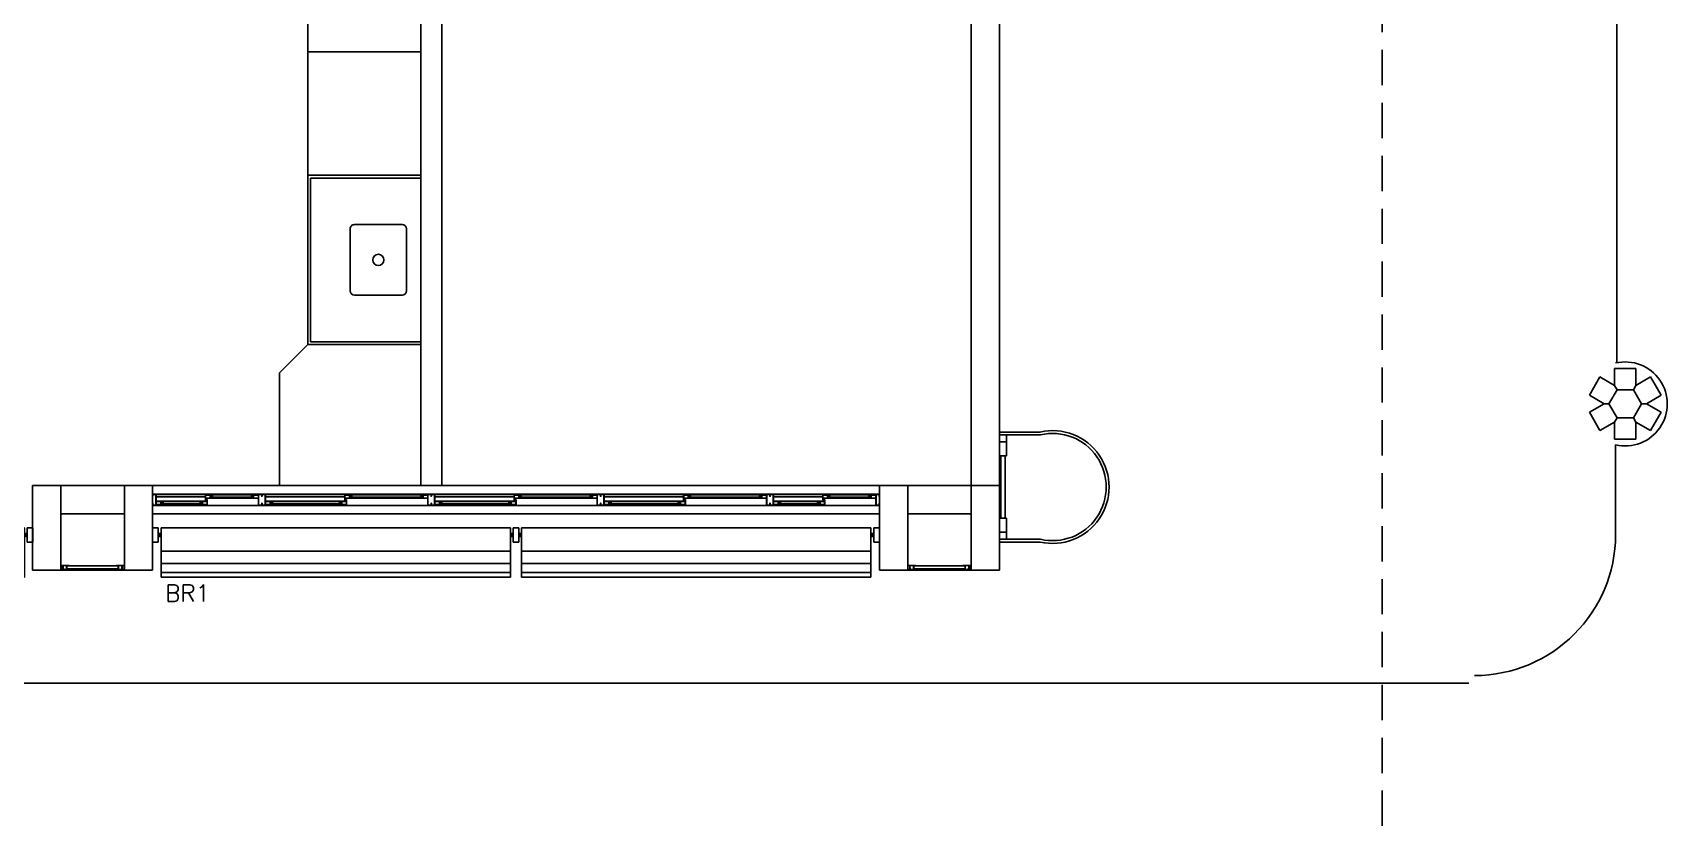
# Model space of a CAD drawing. Header units: millimetres. Extents: x 2128 to 2646, y 1972 to 2207.
# Drawn here: x 2352.61 to 2364.19, y 2097.51 to 2103.13 of the extents above; entities that cross this region are included whole.
import ezdxf

# ---------------------------------------------------------------- set-up
doc = ezdxf.new("R2010")
doc.units = ezdxf.units.MM
doc.linetypes.add('HIDDEN', pattern=[0.375, 0.25, -0.125])
for name, color, linetype in [('AR-ALV', 2, 'Continuous'), ('AR-BANCADAS', 1, 'Continuous'), ('AR-BRISES', 1, 'Continuous'), ('AR-CALÇADA', 1, 'Continuous'), ('AR-ESQ', 1, 'Continuous'), ('AR-ESTC', 3, 'Continuous'), ('AR-ESTMA-C', 1, 'Continuous'), ('AR-PEITORIL', 1, 'Continuous'), ('AR-PISO-V', 1, 'Continuous'), ('AR-PISO-V1', 1, 'Continuous'), ('AR-PROJ', 1, 'HIDDEN'), ('BC- VISTA', 1, 'Continuous'), ('BC-CUBA', 1, 'Continuous'), ('BR-LINHAS', 1, 'Continuous'), ('BR-MONTANTE', 242, 'Continuous'), ('BR-PAINEL', 1, 'Continuous'), ('BR-SUPORTE', 1, 'Continuous'), ('BR-TEXTO', 2, 'Continuous'), ('COZ1', 1, 'Continuous'), ('DT-ESQ-BAGUETE-C', 1, 'Continuous'), ('DT-ESQ-BAGUETE-V', 1, 'Continuous'), ('DT-ESQ-CHAPA DOBRADA-V', 1, 'Continuous'), ('DT-ESQ-PERFIL CADEIRA-C', 2, 'Continuous'), ('DT-ESQ-PERFIL CADEIRA-V', 2, 'Continuous'), ('DT-ESQ-PERFIL U SIMPLES-C', 2, 'Continuous'), ('DT-ESQ-PERFIL U-C', 2, 'Continuous'), ('DT-ESQ-PERFIL U-V', 1, 'Continuous'), ('DT-ESQ-VENEZIANA-C', 1, 'Continuous'), ('DT-ESQ-VENEZIANA-V', 1, 'Continuous'), ('DT-ESQ-VIDRO-C', 2, 'Continuous'), ('DT-TXTMOD', 1, 'Continuous'), ('EQUIPAMENTO', 2, 'Continuous'), ('PLAT-CONG', 7, 'Continuous')]:
    doc.layers.add(name, color=color, linetype=linetype)
doc.styles.add('S10', font='simplex.shx', dxfattribs={"height": 0.1})
doc.styles.add('S12', font='simplex.shx', dxfattribs={"width": 1.1, "height": 0.12})

# ---------------------------------------------------------------- blocks, each defined once
blk = doc.blocks.new('BCP26')
at = {"layer": 'BC- VISTA'}
blk.add_lwpolyline([(0, -0.8), (0, 0), (1, 0), (1, -1), (0.2, -1)], close=True, dxfattribs=at)
blk = doc.blocks.new('CUBAbnc-01P')
at = {"layer": 'COZ1'}
for p, q in [((-0.22, -0.1005), (0.22, -0.1005)), ((-0.25, -0.4705), (-0.25, -0.1305)), ((0.25, -0.4705), (0.25, -0.1305)), ((-0.22, -0.5005), (0.22, -0.5005))]:
    blk.add_line(p, q, dxfattribs=at)
blk.add_circle((0, -0.3005), 0.04, dxfattribs=at)
for centre, start, end in [((-0.22, -0.1305), 90, 180), ((0.22, -0.1305), 0, 90), ((-0.22, -0.4705), 180, 270), ((0.22, -0.4705), 270, 0)]:
    blk.add_arc(centre, 0.03, start, end, dxfattribs=at)
blk = doc.blocks.new('BCP01')
at = {"layer": 'BC- VISTA'}
for p, q in [((0, -0.02), (0.78, -0.02)), ((0.78, -0.02), (0.78, -1.18)), ((0.78, -1.18), (0, -1.18))]:
    blk.add_line(p, q, dxfattribs=at)
blk.add_lwpolyline([(0.8, 0), (0.8, -1.2), (0, -1.2), (0, 0)], close=True, dxfattribs=at)
at = {"layer": 'BC-CUBA', "rotation": 90}
blk.add_blockref('CUBAbnc-01P', (0, -0.6), dxfattribs=at)
blk = doc.blocks.new('BCP06')
at = {"layer": 'BC- VISTA'}
blk.add_lwpolyline([(0.8, 0), (0.8, -0.875), (0, -0.875), (0, 0)], close=True, dxfattribs=at)
blk = doc.blocks.new('BCP08')
at = {"layer": 'BC- VISTA'}
blk.add_lwpolyline([(0.8, 0), (0.8, -1.1), (0, -1.1), (0, 0)], close=True, dxfattribs=at)
blk = doc.blocks.new('EF40-P')
at = {"layer": 'DT-ESQ-BAGUETE-C', "ltscale": 0.1}
for points in [[(0.073, -0.125), (0.06, -0.125), (0.06, -0.124), (0.073, -0.124, 0.414214), (0.073, -0.123), (0.073, -0.112, 0.414214), (0.073, -0.112), (0.06, -0.112), (0.06, -0.11), (0.073, -0.11, -0.414214), (0.075, -0.112), (0.075, -0.124, -0.414214)], [(0.339, -0.125), (0.352, -0.125), (0.352, -0.124), (0.34, -0.124, -0.414214), (0.339, -0.123), (0.339, -0.112, -0.414214), (0.34, -0.112), (0.352, -0.112), (0.352, -0.11), (0.339, -0.11, 0.414214), (0.337, -0.112), (0.337, -0.124, 0.414214)], [(0.422, -0.08), (0.409, -0.08), (0.409, -0.079), (0.422, -0.079, 0.414214), (0.422, -0.078), (0.422, -0.067, 0.414214), (0.422, -0.067), (0.409, -0.067), (0.409, -0.065), (0.422, -0.065, -0.414214), (0.424, -0.067), (0.424, -0.079, -0.414214)], [(0.702, -0.08), (0.715, -0.08), (0.715, -0.079), (0.702, -0.079, -0.414214), (0.702, -0.078), (0.702, -0.067, -0.414214), (0.702, -0.067), (0.715, -0.067), (0.715, -0.065), (0.702, -0.065, 0.414214), (0.7, -0.067), (0.7, -0.079, 0.414214)], [(0.848, -0.125), (0.835, -0.125), (0.835, -0.124), (0.848, -0.124, 0.414214), (0.848, -0.123), (0.848, -0.112, 0.414214), (0.848, -0.112), (0.835, -0.112), (0.835, -0.11), (0.848, -0.11, -0.414214), (0.85, -0.112), (0.85, -0.124, -0.414214)], [(1.326, -0.125), (1.34, -0.125), (1.34, -0.124), (1.327, -0.124, -0.414214), (1.326, -0.123), (1.326, -0.112, -0.414214), (1.327, -0.112), (1.34, -0.112), (1.34, -0.11), (1.326, -0.11, 0.414214), (1.325, -0.112), (1.325, -0.124, 0.414214)], [(1.41, -0.08), (1.396, -0.08), (1.396, -0.079), (1.409, -0.079, 0.414214), (1.41, -0.078), (1.41, -0.067, 0.414214), (1.409, -0.067), (1.396, -0.067), (1.396, -0.065), (1.41, -0.065, -0.414214), (1.411, -0.067), (1.411, -0.079, -0.414214)], [(1.901, -0.08), (1.915, -0.08), (1.915, -0.079), (1.902, -0.079, -0.414214), (1.901, -0.078), (1.901, -0.067, -0.414214), (1.902, -0.067), (1.915, -0.067), (1.915, -0.065), (1.901, -0.065, 0.414214), (1.9, -0.067), (1.9, -0.079, 0.414214)], [(2.048, -0.125), (2.035, -0.125), (2.035, -0.124), (2.048, -0.124, 0.414214), (2.048, -0.123), (2.048, -0.112, 0.414214), (2.048, -0.112), (2.035, -0.112), (2.035, -0.11), (2.048, -0.11, -0.414214), (2.05, -0.112), (2.05, -0.124, -0.414214)], [(2.526, -0.125), (2.54, -0.125), (2.54, -0.124), (2.527, -0.124, -0.414214), (2.526, -0.123), (2.526, -0.112, -0.414214), (2.527, -0.112), (2.54, -0.112), (2.54, -0.11), (2.526, -0.11, 0.414214), (2.525, -0.112), (2.525, -0.124, 0.414214)], [(2.61, -0.08), (2.596, -0.08), (2.596, -0.079), (2.609, -0.079, 0.414214), (2.61, -0.078), (2.61, -0.067, 0.414214), (2.609, -0.067), (2.596, -0.067), (2.596, -0.065), (2.61, -0.065, -0.414214), (2.611, -0.067), (2.611, -0.079, -0.414214)], [(3.101, -0.08), (3.115, -0.08), (3.115, -0.079), (3.102, -0.079, -0.414214), (3.101, -0.078), (3.101, -0.067, -0.414214), (3.102, -0.067), (3.115, -0.067), (3.115, -0.065), (3.101, -0.065, 0.414214), (3.1, -0.067), (3.1, -0.079, 0.414214)], [(3.248, -0.125), (3.235, -0.125), (3.235, -0.124), (3.248, -0.124, 0.414214), (3.248, -0.123), (3.248, -0.112, 0.414214), (3.248, -0.112), (3.235, -0.112), (3.235, -0.11), (3.248, -0.11, -0.414214), (3.25, -0.112), (3.25, -0.124, -0.414214)], [(3.726, -0.125), (3.74, -0.125), (3.74, -0.124), (3.727, -0.124, -0.414214), (3.726, -0.123), (3.726, -0.112, -0.414214), (3.727, -0.112), (3.74, -0.112), (3.74, -0.11), (3.726, -0.11, 0.414214), (3.725, -0.112), (3.725, -0.124, 0.414214)], [(3.81, -0.08), (3.796, -0.08), (3.796, -0.079), (3.809, -0.079, 0.414214), (3.81, -0.078), (3.81, -0.067, 0.414214), (3.809, -0.067), (3.796, -0.067), (3.796, -0.065), (3.81, -0.065, -0.414214), (3.811, -0.067), (3.811, -0.079, -0.414214)], [(4.301, -0.08), (4.315, -0.08), (4.315, -0.079), (4.302, -0.079, -0.414214), (4.301, -0.078), (4.301, -0.067, -0.414214), (4.302, -0.067), (4.315, -0.067), (4.315, -0.065), (4.301, -0.065, 0.414214), (4.3, -0.067), (4.3, -0.079, 0.414214)], [(4.448, -0.125), (4.435, -0.125), (4.435, -0.124), (4.448, -0.124, 0.414214), (4.448, -0.123), (4.448, -0.112, 0.414214), (4.448, -0.112), (4.435, -0.112), (4.435, -0.11), (4.448, -0.11, -0.414214), (4.45, -0.112), (4.45, -0.124, -0.414214)], [(4.714, -0.125), (4.727, -0.125), (4.727, -0.124), (4.714, -0.124, -0.414214), (4.714, -0.123), (4.714, -0.112, -0.414214), (4.714, -0.112), (4.727, -0.112), (4.727, -0.11), (4.714, -0.11, 0.414214), (4.712, -0.112), (4.712, -0.124, 0.414214)], [(4.797, -0.08), (4.784, -0.08), (4.784, -0.079), (4.797, -0.079, 0.414214), (4.797, -0.078), (4.797, -0.067, 0.414214), (4.797, -0.067), (4.784, -0.067), (4.784, -0.065), (4.797, -0.065, -0.414214), (4.799, -0.067), (4.799, -0.079, -0.414214)], [(5.076, -0.08), (5.09, -0.08), (5.09, -0.079), (5.077, -0.079, -0.414214), (5.076, -0.078), (5.076, -0.067, -0.414214), (5.077, -0.067), (5.09, -0.067), (5.09, -0.065), (5.076, -0.065, 0.414214), (5.075, -0.067), (5.075, -0.079, 0.414214)]]:
    blk.add_lwpolyline(points, format="xyb", close=True, dxfattribs=at)
at = {"layer": 'DT-ESQ-BAGUETE-V', "ltscale": 0.1}
for p, q in [((0.073, -0.11), (0.339, -0.11)), ((0.422, -0.065), (0.702, -0.065)), ((0.848, -0.11), (1.326, -0.11)), ((1.41, -0.065), (1.901, -0.065)), ((2.048, -0.11), (2.526, -0.11)), ((2.61, -0.065), (3.101, -0.065)), ((3.248, -0.11), (3.726, -0.11)), ((3.81, -0.065), (4.301, -0.065)), ((4.448, -0.11), (4.714, -0.11)), ((4.797, -0.065), (5.076, -0.065))]:
    blk.add_line(p, q, dxfattribs=at)
at = {"layer": 'DT-ESQ-CHAPA DOBRADA-V', "ltscale": 0.1}
for p, q in [((0.025, -0.077), (0.374, -0.077)), ((0.025, -0.08), (0.374, -0.08)), ((0.8, -0.077), (1.361, -0.077)), ((0.8, -0.08), (1.361, -0.08)), ((2, -0.077), (2.561, -0.077)), ((2, -0.08), (2.561, -0.08)), ((3.2, -0.077), (3.761, -0.077)), ((3.2, -0.08), (3.761, -0.08)), ((4.4, -0.077), (4.749, -0.077)), ((4.4, -0.08), (4.749, -0.08))]:
    blk.add_line(p, q, dxfattribs=at)
at = {"layer": 'DT-ESQ-PERFIL CADEIRA-C', "ltscale": 0.1}
for p, q in [((0.376, -0.088), (0.422, -0.088)), ((0.75, -0.088), (0.702, -0.088)), ((1.363, -0.088), (1.41, -0.088)), ((1.95, -0.088), (1.901, -0.088)), ((2.563, -0.088), (2.61, -0.088)), ((3.15, -0.088), (3.101, -0.088)), ((3.763, -0.088), (3.81, -0.088)), ((4.35, -0.088), (4.301, -0.088)), ((4.751, -0.088), (4.797, -0.088)), ((5.125, -0.088), (5.076, -0.088)), ((0.025, -0.134), (0.073, -0.134)), ((0.385, -0.134), (0.339, -0.134)), ((0.8, -0.134), (0.848, -0.134)), ((1.373, -0.134), (1.326, -0.134)), ((2, -0.134), (2.048, -0.134)), ((2.573, -0.134), (2.526, -0.134)), ((3.2, -0.134), (3.248, -0.134)), ((3.773, -0.134), (3.726, -0.134)), ((4.4, -0.134), (4.448, -0.134)), ((4.76, -0.134), (4.714, -0.134))]:
    blk.add_line(p, q, dxfattribs=at)
for points in [[(0.073, -0.135), (0.025, -0.135), (0.025, -0.134), (0.06, -0.134, -0.198912), (0.059, -0.133, -0.198913), (0.059, -0.132), (0.059, -0.112, 0.414214), (0.058, -0.112), (0.025, -0.112), (0.025, -0.11), (0.059, -0.11, -0.414214), (0.06, -0.112), (0.06, -0.124), (0.06, -0.125), (0.06, -0.132), (0.073, -0.132, -1)], [(0.339, -0.132, 1), (0.339, -0.135), (0.385, -0.135, 0.414214), (0.387, -0.133), (0.387, -0.112, 0.414214), (0.385, -0.11), (0.354, -0.11, 0.414214), (0.352, -0.112), (0.352, -0.132)], [(0.352, -0.134, 0.198913), (0.354, -0.133, 0.198913), (0.354, -0.132), (0.354, -0.112, -0.414214), (0.354, -0.112), (0.385, -0.112, -0.414214), (0.386, -0.112), (0.386, -0.133, -0.414214), (0.385, -0.134)], [(0.422, -0.087, -1), (0.422, -0.09), (0.376, -0.09, -0.414214), (0.374, -0.088), (0.374, -0.067, -0.414214), (0.376, -0.065), (0.407, -0.065, -0.414214), (0.409, -0.067), (0.409, -0.087)], [(0.409, -0.088, -0.198913), (0.408, -0.088, -0.198913), (0.407, -0.087), (0.407, -0.067, 0.414214), (0.407, -0.067), (0.376, -0.067, 0.414214), (0.375, -0.067), (0.375, -0.088, 0.414214), (0.376, -0.088)], [(0.702, -0.09), (0.75, -0.09), (0.75, -0.088), (0.715, -0.088, 0.198912), (0.716, -0.088, 0.198913), (0.716, -0.087), (0.716, -0.067, -0.414214), (0.717, -0.067), (0.75, -0.067), (0.75, -0.065), (0.716, -0.065, 0.414214), (0.715, -0.067), (0.715, -0.079), (0.715, -0.08), (0.715, -0.087), (0.702, -0.087, 1)], [(0.848, -0.135), (0.8, -0.135), (0.8, -0.134), (0.835, -0.134, -0.198912), (0.834, -0.133, -0.198913), (0.833, -0.132), (0.833, -0.112, 0.414214), (0.833, -0.112), (0.8, -0.112), (0.8, -0.11), (0.833, -0.11, -0.414214), (0.835, -0.112), (0.835, -0.124), (0.835, -0.125), (0.835, -0.132), (0.848, -0.132, -1)], [(1.326, -0.132, 1), (1.326, -0.135), (1.373, -0.135, 0.414214), (1.375, -0.133), (1.375, -0.112, 0.414214), (1.373, -0.11), (1.341, -0.11, 0.414214), (1.34, -0.112), (1.34, -0.132)], [(1.34, -0.134, 0.198913), (1.341, -0.133, 0.198913), (1.341, -0.132), (1.341, -0.112, -0.414214), (1.342, -0.112), (1.373, -0.112, -0.414214), (1.373, -0.112), (1.373, -0.133, -0.414214), (1.373, -0.134)], [(1.41, -0.087, -1), (1.41, -0.09), (1.363, -0.09, -0.414214), (1.361, -0.088), (1.361, -0.067, -0.414214), (1.363, -0.065), (1.395, -0.065, -0.414214), (1.396, -0.067), (1.396, -0.087)], [(1.396, -0.088, -0.198913), (1.395, -0.088, -0.198913), (1.395, -0.087), (1.395, -0.067, 0.414214), (1.394, -0.067), (1.363, -0.067, 0.414214), (1.363, -0.067), (1.363, -0.088, 0.414214), (1.363, -0.088)], [(1.901, -0.09), (1.95, -0.09), (1.95, -0.088), (1.915, -0.088, 0.198912), (1.916, -0.088, 0.198913), (1.916, -0.087), (1.916, -0.067, -0.414214), (1.917, -0.067), (1.95, -0.067), (1.95, -0.065), (1.916, -0.065, 0.414214), (1.915, -0.067), (1.915, -0.079), (1.915, -0.08), (1.915, -0.087), (1.901, -0.087, 1)], [(2.048, -0.135), (2, -0.135), (2, -0.134), (2.035, -0.134, -0.198912), (2.034, -0.133, -0.198913), (2.033, -0.132), (2.033, -0.112, 0.414214), (2.033, -0.112), (2, -0.112), (2, -0.11), (2.033, -0.11, -0.414214), (2.035, -0.112), (2.035, -0.124), (2.035, -0.125), (2.035, -0.132), (2.048, -0.132, -1)], [(2.526, -0.132, 1), (2.526, -0.135), (2.573, -0.135, 0.414214), (2.575, -0.133), (2.575, -0.112, 0.414214), (2.573, -0.11), (2.541, -0.11, 0.414214), (2.54, -0.112), (2.54, -0.132)], [(2.54, -0.134, 0.198913), (2.541, -0.133, 0.198913), (2.541, -0.132), (2.541, -0.112, -0.414214), (2.542, -0.112), (2.573, -0.112, -0.414214), (2.573, -0.112), (2.573, -0.133, -0.414214), (2.573, -0.134)], [(2.61, -0.087, -1), (2.61, -0.09), (2.563, -0.09, -0.414214), (2.561, -0.088), (2.561, -0.067, -0.414214), (2.563, -0.065), (2.595, -0.065, -0.414214), (2.596, -0.067), (2.596, -0.087)], [(2.596, -0.088, -0.198913), (2.595, -0.088, -0.198913), (2.595, -0.087), (2.595, -0.067, 0.414214), (2.594, -0.067), (2.563, -0.067, 0.414214), (2.563, -0.067), (2.563, -0.088, 0.414214), (2.563, -0.088)], [(3.101, -0.09), (3.15, -0.09), (3.15, -0.088), (3.115, -0.088, 0.198912), (3.116, -0.088, 0.198913), (3.116, -0.087), (3.116, -0.067, -0.414214), (3.117, -0.067), (3.15, -0.067), (3.15, -0.065), (3.116, -0.065, 0.414214), (3.115, -0.067), (3.115, -0.079), (3.115, -0.08), (3.115, -0.087), (3.101, -0.087, 1)], [(3.248, -0.135), (3.2, -0.135), (3.2, -0.134), (3.235, -0.134, -0.198912), (3.234, -0.133, -0.198913), (3.233, -0.132), (3.233, -0.112, 0.414214), (3.233, -0.112), (3.2, -0.112), (3.2, -0.11), (3.233, -0.11, -0.414214), (3.235, -0.112), (3.235, -0.124), (3.235, -0.125), (3.235, -0.132), (3.248, -0.132, -1)], [(3.726, -0.132, 1), (3.726, -0.135), (3.773, -0.135, 0.414214), (3.775, -0.133), (3.775, -0.112, 0.414214), (3.773, -0.11), (3.741, -0.11, 0.414214), (3.74, -0.112), (3.74, -0.132)], [(3.74, -0.134, 0.198913), (3.741, -0.133, 0.198913), (3.741, -0.132), (3.741, -0.112, -0.414214), (3.742, -0.112), (3.773, -0.112, -0.414214), (3.773, -0.112), (3.773, -0.133, -0.414214), (3.773, -0.134)], [(3.81, -0.087, -1), (3.81, -0.09), (3.763, -0.09, -0.414214), (3.761, -0.088), (3.761, -0.067, -0.414214), (3.763, -0.065), (3.795, -0.065, -0.414214), (3.796, -0.067), (3.796, -0.087)], [(3.796, -0.088, -0.198913), (3.795, -0.088, -0.198913), (3.795, -0.087), (3.795, -0.067, 0.414214), (3.794, -0.067), (3.763, -0.067, 0.414214), (3.763, -0.067), (3.763, -0.088, 0.414214), (3.763, -0.088)], [(4.301, -0.09), (4.35, -0.09), (4.35, -0.088), (4.315, -0.088, 0.198912), (4.316, -0.088, 0.198913), (4.316, -0.087), (4.316, -0.067, -0.414214), (4.317, -0.067), (4.35, -0.067), (4.35, -0.065), (4.316, -0.065, 0.414214), (4.315, -0.067), (4.315, -0.079), (4.315, -0.08), (4.315, -0.087), (4.301, -0.087, 1)], [(4.448, -0.135), (4.4, -0.135), (4.4, -0.134), (4.435, -0.134, -0.198912), (4.434, -0.133, -0.198913), (4.433, -0.132), (4.433, -0.112, 0.414214), (4.433, -0.112), (4.4, -0.112), (4.4, -0.11), (4.433, -0.11, -0.414214), (4.435, -0.112), (4.435, -0.124), (4.435, -0.125), (4.435, -0.132), (4.448, -0.132, -1)], [(4.714, -0.132, 1), (4.714, -0.135), (4.76, -0.135, 0.414214), (4.762, -0.133), (4.762, -0.112, 0.414214), (4.76, -0.11), (4.729, -0.11, 0.414214), (4.727, -0.112), (4.727, -0.132)], [(4.727, -0.134, 0.198913), (4.729, -0.133, 0.198913), (4.729, -0.132), (4.729, -0.112, -0.414214), (4.729, -0.112), (4.76, -0.112, -0.414214), (4.761, -0.112), (4.761, -0.133, -0.414214), (4.76, -0.134)], [(4.797, -0.087, -1), (4.797, -0.09), (4.751, -0.09, -0.414214), (4.749, -0.088), (4.749, -0.067, -0.414214), (4.751, -0.065), (4.782, -0.065, -0.414214), (4.784, -0.067), (4.784, -0.087)], [(4.784, -0.088, -0.198913), (4.783, -0.088, -0.198913), (4.782, -0.087), (4.782, -0.067, 0.414214), (4.782, -0.067), (4.751, -0.067, 0.414214), (4.75, -0.067), (4.75, -0.088, 0.414214), (4.751, -0.088)], [(5.076, -0.09), (5.125, -0.09), (5.125, -0.088), (5.09, -0.088, 0.198912), (5.091, -0.088, 0.198913), (5.091, -0.087), (5.091, -0.067, -0.414214), (5.092, -0.067), (5.125, -0.067), (5.125, -0.065), (5.091, -0.065, 0.414214), (5.09, -0.067), (5.09, -0.079), (5.09, -0.08), (5.09, -0.087), (5.076, -0.087, 1)]]:
    blk.add_lwpolyline(points, format="xyb", close=True, dxfattribs=at)
at = {"layer": 'DT-ESQ-PERFIL CADEIRA-V', "ltscale": 0.1}
for p, q in [((0.407, -0.09), (0.702, -0.09)), ((1.395, -0.09), (1.901, -0.09)), ((2.595, -0.09), (3.101, -0.09)), ((3.795, -0.09), (4.301, -0.09)), ((4.782, -0.09), (5.076, -0.09)), ((0.073, -0.135), (0.339, -0.135)), ((0.848, -0.135), (1.326, -0.135)), ((2.048, -0.135), (2.526, -0.135)), ((3.248, -0.135), (3.726, -0.135)), ((4.448, -0.135), (4.714, -0.135))]:
    blk.add_line(p, q, dxfattribs=at)
at = {"layer": 'DT-ESQ-PERFIL U SIMPLES-C', "ltscale": 0.1}
for points in [[(0.376, -0.102), (0.384, -0.102), (0.384, -0.1), (0.376, -0.1, -0.414214), (0.375, -0.1), (0.375, -0.092, -0.414214), (0.376, -0.091), (0.384, -0.091), (0.384, -0.09), (0.376, -0.09, 0.414214), (0.374, -0.092), (0.374, -0.1, 0.414214)], [(0.385, -0.098), (0.377, -0.098), (0.377, -0.1), (0.385, -0.1, -0.414214), (0.386, -0.1), (0.386, -0.108, -0.414214), (0.385, -0.109), (0.377, -0.109), (0.377, -0.11), (0.385, -0.11, 0.414214), (0.387, -0.108), (0.387, -0.1, 0.414214)], [(1.363, -0.102), (1.371, -0.102), (1.371, -0.1), (1.363, -0.1, -0.414214), (1.363, -0.1), (1.363, -0.092, -0.414214), (1.363, -0.091), (1.371, -0.091), (1.371, -0.09), (1.363, -0.09, 0.414214), (1.361, -0.092), (1.361, -0.1, 0.414214)], [(1.373, -0.098), (1.365, -0.098), (1.365, -0.1), (1.373, -0.1, -0.414214), (1.373, -0.1), (1.373, -0.108, -0.414214), (1.373, -0.109), (1.365, -0.109), (1.365, -0.11), (1.373, -0.11, 0.414214), (1.375, -0.108), (1.375, -0.1, 0.414214)], [(2.563, -0.102), (2.571, -0.102), (2.571, -0.1), (2.563, -0.1, -0.414214), (2.563, -0.1), (2.563, -0.092, -0.414214), (2.563, -0.091), (2.571, -0.091), (2.571, -0.09), (2.563, -0.09, 0.414214), (2.561, -0.092), (2.561, -0.1, 0.414214)], [(2.573, -0.098), (2.565, -0.098), (2.565, -0.1), (2.573, -0.1, -0.414214), (2.573, -0.1), (2.573, -0.108, -0.414214), (2.573, -0.109), (2.565, -0.109), (2.565, -0.11), (2.573, -0.11, 0.414214), (2.575, -0.108), (2.575, -0.1, 0.414214)], [(3.763, -0.102), (3.771, -0.102), (3.771, -0.1), (3.763, -0.1, -0.414214), (3.763, -0.1), (3.763, -0.092, -0.414214), (3.763, -0.091), (3.771, -0.091), (3.771, -0.09), (3.763, -0.09, 0.414214), (3.761, -0.092), (3.761, -0.1, 0.414214)], [(3.773, -0.098), (3.765, -0.098), (3.765, -0.1), (3.773, -0.1, -0.414214), (3.773, -0.1), (3.773, -0.108, -0.414214), (3.773, -0.109), (3.765, -0.109), (3.765, -0.11), (3.773, -0.11, 0.414214), (3.775, -0.108), (3.775, -0.1, 0.414214)], [(4.751, -0.102), (4.759, -0.102), (4.759, -0.1), (4.751, -0.1, -0.414214), (4.75, -0.1), (4.75, -0.092, -0.414214), (4.751, -0.091), (4.759, -0.091), (4.759, -0.09), (4.751, -0.09, 0.414214), (4.749, -0.092), (4.749, -0.1, 0.414214)], [(4.76, -0.098), (4.752, -0.098), (4.752, -0.1), (4.76, -0.1, -0.414214), (4.761, -0.1), (4.761, -0.108, -0.414214), (4.76, -0.109), (4.752, -0.109), (4.752, -0.11), (4.76, -0.11, 0.414214), (4.762, -0.108), (4.762, -0.1, 0.414214)]]:
    blk.add_lwpolyline(points, format="xyb", close=True, dxfattribs=at)
at = {"layer": 'DT-ESQ-PERFIL U-C', "ltscale": 0.1}
for points in [[(0, -0.062, -0.414214), (0.001, -0.06), (0.023, -0.06, -0.414214), (0.025, -0.062), (0.025, -0.139, -0.414214), (0.023, -0.14), (0.001, -0.14, -0.414214), (0, -0.139), (0, -0.125), (0.001, -0.125), (0.001, -0.138, 0.414214), (0.002, -0.139), (0.023, -0.139, 0.414214), (0.023, -0.138), (0.023, -0.062, 0.414214), (0.023, -0.062), (0.002, -0.062, 0.414214), (0.001, -0.062), (0.001, -0.075), (0, -0.075)], [(0.775, -0.062, 0.414214), (0.773, -0.06), (0.751, -0.06, 0.414214), (0.75, -0.062), (0.75, -0.139, 0.414214), (0.751, -0.14), (0.773, -0.14, 0.414214), (0.775, -0.139), (0.775, -0.125), (0.773, -0.125), (0.773, -0.138, -0.414214), (0.773, -0.139), (0.752, -0.139, -0.414214), (0.751, -0.138), (0.751, -0.062, -0.414214), (0.752, -0.062), (0.773, -0.062, -0.414214), (0.773, -0.062), (0.773, -0.075), (0.775, -0.075)], [(0.775, -0.062, -0.414214), (0.776, -0.06), (0.798, -0.06, -0.414214), (0.8, -0.062), (0.8, -0.139, -0.414214), (0.798, -0.14), (0.776, -0.14, -0.414214), (0.775, -0.139), (0.775, -0.125), (0.776, -0.125), (0.776, -0.138, 0.414214), (0.777, -0.139), (0.798, -0.139, 0.414214), (0.798, -0.138), (0.798, -0.062, 0.414214), (0.798, -0.062), (0.777, -0.062, 0.414214), (0.776, -0.062), (0.776, -0.075), (0.775, -0.075)], [(1.975, -0.062, 0.414214), (1.973, -0.06), (1.951, -0.06, 0.414214), (1.95, -0.062), (1.95, -0.139, 0.414214), (1.951, -0.14), (1.973, -0.14, 0.414214), (1.975, -0.139), (1.975, -0.125), (1.973, -0.125), (1.973, -0.138, -0.414214), (1.973, -0.139), (1.952, -0.139, -0.414214), (1.951, -0.138), (1.951, -0.062, -0.414214), (1.952, -0.062), (1.973, -0.062, -0.414214), (1.973, -0.062), (1.973, -0.075), (1.975, -0.075)], [(1.975, -0.062, -0.414214), (1.976, -0.06), (1.998, -0.06, -0.414214), (2, -0.062), (2, -0.139, -0.414214), (1.998, -0.14), (1.976, -0.14, -0.414214), (1.975, -0.139), (1.975, -0.125), (1.976, -0.125), (1.976, -0.138, 0.414214), (1.977, -0.139), (1.998, -0.139, 0.414214), (1.998, -0.138), (1.998, -0.062, 0.414214), (1.998, -0.062), (1.977, -0.062, 0.414214), (1.976, -0.062), (1.976, -0.075), (1.975, -0.075)], [(3.175, -0.062, 0.414214), (3.173, -0.06), (3.151, -0.06, 0.414214), (3.15, -0.062), (3.15, -0.139, 0.414214), (3.151, -0.14), (3.173, -0.14, 0.414214), (3.175, -0.139), (3.175, -0.125), (3.173, -0.125), (3.173, -0.138, -0.414214), (3.173, -0.139), (3.152, -0.139, -0.414214), (3.151, -0.138), (3.151, -0.062, -0.414214), (3.152, -0.062), (3.173, -0.062, -0.414214), (3.173, -0.062), (3.173, -0.075), (3.175, -0.075)], [(3.175, -0.062, -0.414214), (3.176, -0.06), (3.198, -0.06, -0.414214), (3.2, -0.062), (3.2, -0.139, -0.414214), (3.198, -0.14), (3.176, -0.14, -0.414214), (3.175, -0.139), (3.175, -0.125), (3.176, -0.125), (3.176, -0.138, 0.414214), (3.177, -0.139), (3.198, -0.139, 0.414214), (3.198, -0.138), (3.198, -0.062, 0.414214), (3.198, -0.062), (3.177, -0.062, 0.414214), (3.176, -0.062), (3.176, -0.075), (3.175, -0.075)], [(4.375, -0.062, 0.414214), (4.373, -0.06), (4.351, -0.06, 0.414214), (4.35, -0.062), (4.35, -0.139, 0.414214), (4.351, -0.14), (4.373, -0.14, 0.414214), (4.375, -0.139), (4.375, -0.125), (4.373, -0.125), (4.373, -0.138, -0.414214), (4.373, -0.139), (4.352, -0.139, -0.414214), (4.351, -0.138), (4.351, -0.062, -0.414214), (4.352, -0.062), (4.373, -0.062, -0.414214), (4.373, -0.062), (4.373, -0.075), (4.375, -0.075)], [(4.375, -0.062, -0.414214), (4.376, -0.06), (4.398, -0.06, -0.414214), (4.4, -0.062), (4.4, -0.139, -0.414214), (4.398, -0.14), (4.376, -0.14, -0.414214), (4.375, -0.139), (4.375, -0.125), (4.376, -0.125), (4.376, -0.138, 0.414214), (4.377, -0.139), (4.398, -0.139, 0.414214), (4.398, -0.138), (4.398, -0.062, 0.414214), (4.398, -0.062), (4.377, -0.062, 0.414214), (4.376, -0.062), (4.376, -0.075), (4.375, -0.075)], [(5.15, -0.062, 0.414214), (5.148, -0.06), (5.126, -0.06, 0.414214), (5.125, -0.062), (5.125, -0.139, 0.414214), (5.126, -0.14), (5.148, -0.14, 0.414214), (5.15, -0.139), (5.15, -0.125), (5.148, -0.125), (5.148, -0.138, -0.414214), (5.148, -0.139), (5.127, -0.139, -0.414214), (5.126, -0.138), (5.126, -0.062, -0.414214), (5.127, -0.062), (5.148, -0.062, -0.414214), (5.148, -0.062), (5.148, -0.075), (5.15, -0.075)]]:
    blk.add_lwpolyline(points, format="xyb", close=True, dxfattribs=at)
at = {"layer": 'DT-ESQ-PERFIL U-V', "ltscale": 0.1}
for p, q in [((0.023, -0.06), (0.751, -0.06)), ((0.798, -0.06), (1.951, -0.06)), ((1.998, -0.06), (3.151, -0.06)), ((3.198, -0.06), (4.351, -0.06)), ((4.398, -0.06), (5.126, -0.06)), ((0.023, -0.14), (0.751, -0.14)), ((0.798, -0.14), (1.951, -0.14)), ((1.998, -0.14), (3.151, -0.14)), ((3.198, -0.14), (4.351, -0.14)), ((4.398, -0.14), (5.126, -0.14))]:
    blk.add_line(p, q, dxfattribs=at)
at = {"layer": 'DT-ESQ-VIDRO-C', "ltscale": 0.1}
for points in [[(0.713, -0.085), (0.713, -0.082), (0.412, -0.082), (0.412, -0.085)], [(1.912, -0.085), (1.912, -0.082), (1.399, -0.082), (1.399, -0.085)], [(3.112, -0.085), (3.112, -0.082), (2.599, -0.082), (2.599, -0.085)], [(4.312, -0.085), (4.312, -0.082), (3.799, -0.082), (3.799, -0.085)], [(5.087, -0.085), (5.087, -0.082), (4.786, -0.082), (4.786, -0.085)], [(0.063, -0.13), (0.063, -0.127), (0.349, -0.127), (0.349, -0.13)], [(0.838, -0.13), (0.838, -0.127), (1.337, -0.127), (1.337, -0.13)], [(2.038, -0.13), (2.038, -0.127), (2.537, -0.127), (2.537, -0.13)], [(3.238, -0.13), (3.238, -0.127), (3.737, -0.127), (3.737, -0.13)], [(4.438, -0.13), (4.438, -0.127), (4.724, -0.127), (4.724, -0.13)]]:
    blk.add_lwpolyline(points, close=True, dxfattribs=at)
at = {"layer": 'DT-TXTMOD', "ltscale": 0.1, "style": 'S10', "flags": 3}
for tag, p in [('M01', (0.025, -0.28)), ('M02', (0.325, -0.28)), ('M03', (0.627, -0.28)), ('M04', (0.929, -0.28)), ('M05', (1.231, -0.28)), ('M06', (1.532, -0.28)), ('M07', (1.834, -0.28)), ('M08', (2.136, -0.28)), ('M09', (2.438, -0.28)), ('M10', (2.739, -0.28)), ('M11', (3.041, -0.28)), ('M12', (3.343, -0.28)), ('M13', (3.645, -0.28)), ('M14', (3.946, -0.28)), ('M15', (4.248, -0.28)), ('M16', (4.55, -0.28)), ('M17', (4.852, -0.28))]:
    blk.add_attdef(tag, p, '', height=0.1, dxfattribs=at)
blk = doc.blocks.new('BR-MODULO1')
at = {"layer": 'BR-LINHAS'}
for p, q in [((0.06, -0.265), (2.535, -0.265)), ((2.615, -0.265), (5.09, -0.265)), ((0.06, -0.352), (2.535, -0.352)), ((0.06, -0.415), (2.535, -0.415)), ((2.615, -0.352), (5.09, -0.352)), ((2.615, -0.415), (5.09, -0.415))]:
    blk.add_line(p, q, dxfattribs=at)
at = {"layer": 'BR-MONTANTE'}
for p, q in [((0, -0.1), (0, -0.2)), ((0, -0.1), (0.04, -0.1)), ((0.04, -0.1), (0.04, -0.2)), ((2.555, -0.1), (2.595, -0.1)), ((2.555, -0.1), (2.555, -0.2)), ((2.595, -0.1), (2.595, -0.2)), ((5.11, -0.1), (5.11, -0.2)), ((5.11, -0.1), (5.15, -0.1)), ((5.15, -0.1), (5.15, -0.2)), ((0, -0.2), (0.04, -0.2)), ((2.555, -0.2), (2.595, -0.2)), ((5.11, -0.2), (5.15, -0.2))]:
    blk.add_line(p, q, dxfattribs=at)
at = {"layer": 'BR-PAINEL'}
for p, q in [((0.06, -0.1), (2.535, -0.1)), ((0.06, -0.1), (0.06, -0.45)), ((2.535, -0.1), (2.535, -0.45)), ((2.615, -0.1), (2.615, -0.45)), ((2.615, -0.1), (5.09, -0.1)), ((5.09, -0.1), (5.09, -0.45)), ((0.06, -0.45), (2.535, -0.45)), ((2.615, -0.45), (5.09, -0.45))]:
    blk.add_line(p, q, dxfattribs=at)
at = {"layer": 'BR-SUPORTE'}
for p, q in [((0.04, -0.14), (0.06, -0.14)), ((0.04, -0.16), (0.06, -0.16)), ((0.05, -0.14), (0.05, -0.16)), ((2.535, -0.14), (2.555, -0.14)), ((2.535, -0.16), (2.555, -0.16)), ((2.545, -0.14), (2.545, -0.16)), ((2.615, -0.14), (2.595, -0.14)), ((2.615, -0.16), (2.595, -0.16)), ((2.605, -0.14), (2.605, -0.16)), ((5.09, -0.14), (5.11, -0.14)), ((5.09, -0.16), (5.11, -0.16)), ((5.1, -0.14), (5.1, -0.16))]:
    blk.add_line(p, q, dxfattribs=at)
blk = doc.blocks.new('EF01C-P')
at = {"layer": 'DT-ESQ-BAGUETE-C', "ltscale": 0.1}
for points in [[(0.002, 0.035), (0.015, 0.035), (0.015, 0.033), (0.002, 0.033), (0.002, 0.005), (0.015, 0.005), (0.015, 0.004), (0.002, 0.004, -0.414214), (0, 0.005), (0, 0.033, -0.414214)], [(0.448, 0.035), (0.435, 0.035), (0.435, 0.033), (0.448, 0.033), (0.448, 0.005), (0.435, 0.005), (0.435, 0.004), (0.448, 0.004, 0.414214), (0.45, 0.005), (0.45, 0.033, 0.414214)]]:
    blk.add_lwpolyline(points, format="xyb", close=True, dxfattribs=at)
at = {"layer": 'DT-ESQ-PERFIL CADEIRA-C', "ltscale": 0.1}
for points in [[(0.01, 0.002), (0.01, 0.003), (0.002, 0.003, 1), (0.002, 0), (0.015, 0, 0.414214), (0.016, 0.002), (0.016, 0.033), (0.043, 0.033)], [(0.043, 0.006), (0.018, 0.006), (0.018, 0.016), (0.016, 0.016), (0.016, 0.006, 0.414214), (0.018, 0.005), (0.043, 0.005), (0.056, 0.005, 1), (0.056, 0.008), (0.043, 0.008), (0.043, 0.02), (0.043, 0.032), (0.056, 0.032, 1), (0.056, 0.035), (0.043, 0.035), (0.016, 0.035, 0.414214), (0.015, 0.033), (0.015, 0.002), (0.002, 0.002)], [(0.041, 0.02), (0.041, 0.032, -0.414214), (0.043, 0.033), (0.056, 0.033)], [(0.041, 0.02), (0.041, 0.008, 0.414214), (0.043, 0.006), (0.056, 0.006)], [(0.407, 0.006), (0.432, 0.006), (0.432, 0.016), (0.433, 0.016), (0.433, 0.006, -0.414214), (0.432, 0.005), (0.407, 0.005), (0.394, 0.005, -1), (0.394, 0.008), (0.407, 0.008), (0.407, 0.02), (0.407, 0.032), (0.394, 0.032, -1), (0.394, 0.035), (0.407, 0.035), (0.433, 0.035, -0.414214), (0.435, 0.033), (0.435, 0.002), (0.448, 0.002)], [(0.408, 0.02), (0.408, 0.032, 0.414214), (0.407, 0.033), (0.394, 0.033)], [(0.408, 0.02), (0.408, 0.008, -0.414214), (0.407, 0.006), (0.394, 0.006)], [(0.44, 0.002), (0.44, 0.003), (0.448, 0.003, -1), (0.448, 0), (0.435, 0, -0.414214), (0.433, 0.002), (0.433, 0.033), (0.407, 0.033)]]:
    blk.add_lwpolyline(points, format="xyb", dxfattribs=at)
at = {"layer": 'DT-ESQ-PERFIL CADEIRA-V', "ltscale": 0.1}
blk.add_line((0.015, 0), (0.435, 0), dxfattribs=at)
at = {"layer": 'DT-ESQ-VENEZIANA-C', "ltscale": 0.1}
for p, q in [((0.043, 0.011), (0.407, 0.011)), ((0.043, 0.009), (0.407, 0.009))]:
    blk.add_line(p, q, dxfattribs=at)
at = {"layer": 'DT-ESQ-VENEZIANA-V', "ltscale": 0.1}
blk.add_line((0.043, 0.031), (0.407, 0.031), dxfattribs=at)
at = {"layer": 'DT-TXTMOD', "ltscale": 0.1, "style": 'S10', "flags": 3}
blk.add_attdef('EF01C', (0.021, -0.14), '', height=0.1, dxfattribs=at)
blk = doc.blocks.new('A$C527D507D')
at = {"layer": 'AR-PISO-V1'}
blk.add_line((32.841, 23.71), (32.841, 18.29), dxfattribs=at)
at = {"layer": 'AR-PROJ'}
blk.add_lwpolyline([(29.445, 0), (31.177, 3), (31.177, 26.35)], dxfattribs=at)
blk = doc.blocks.new('escada tipo marinheiro')
at = {"layer": 'EQUIPAMENTO'}
for p, q in [((-0.338, 0.01), (-0.05, 0.01)), ((-0.05, 0.01), (-0.05, -0.16)), ((-0.34, -0.01), (-0.05, -0.01)), ((-0.1, -0.01), (-0.1, -0.16)), ((-0.1, -0.06), (-0.05, -0.06)), ((-0.1, -0.16), (-0.05, -0.16)), ((-0.09, -0.6), (-0.09, -0.16)), ((-0.06, -0.6), (-0.06, -0.16)), ((-0.1, -0.6), (-0.05, -0.6)), ((-0.1, -0.6), (-0.1, -0.75)), ((-0.05, -0.6), (-0.05, -0.77)), ((-0.34, -0.75), (-0.05, -0.75)), ((-0.338, -0.77), (-0.05, -0.77)), ((-0.1, -0.7), (-0.05, -0.7))]:
    blk.add_line(p, q, dxfattribs=at)
for radius, start, end in [(0.4, 77.1777, 282.8223), (0.38, 76.8427, 283.1573)]:
    blk.add_arc((-0.427, -0.38), radius, start, end, dxfattribs=at)
blk = doc.blocks.new('pilar15')
at = {"layer": 'AR-ESTMA-C'}
for p, q in [((0.075, 0.25), (-0.075, 0.25)), ((-0.075, 0.13), (-0.075, 0.25)), ((0.075, 0.13), (0.075, 0.25)), ((-0.179, 0.19), (-0.254, 0.06)), ((-0.075, 0.13), (-0.179, 0.19)), ((-0.075, 0.13), (-0.058, 0.1)), ((0.075, 0.13), (0.058, 0.1)), ((0.075, 0.13), (0.179, 0.19)), ((0.254, 0.06), (0.179, 0.19)), ((-0.15, 0), (-0.254, 0.06)), ((-0.254, -0.06), (-0.15, 0)), ((-0.15, 0), (-0.115, 0)), ((0.15, 0), (0.115, 0)), ((0.15, 0), (0.254, 0.06)), ((0.15, 0), (0.254, -0.06)), ((-0.179, -0.19), (-0.254, -0.06)), ((-0.075, -0.13), (-0.058, -0.1)), ((0.075, -0.13), (0.058, -0.1)), ((0.254, -0.06), (0.179, -0.19)), ((-0.075, -0.13), (-0.179, -0.19)), ((-0.075, -0.13), (-0.075, -0.25)), ((0.075, -0.13), (0.179, -0.19)), ((0.075, -0.13), (0.075, -0.25)), ((0.075, -0.25), (-0.075, -0.25))]:
    blk.add_line(p, q, dxfattribs=at)
blk.add_lwpolyline([(0.058, 0.1), (-0.058, 0.1), (-0.115, 0), (-0.058, -0.1), (0.058, -0.1), (0.115, 0)], close=True, dxfattribs=at)

msp = doc.modelspace()

# ---------------------------------------------------------------- linework, layer by layer
at = {"layer": 'AR-ALV'}
for p, q in [((2355.361, 2108.24), (2355.361, 2099.915)), ((2355.511, 2108.24), (2355.511, 2099.915)), ((2359.261, 2108.24), (2359.261, 2099.915)), ((2359.461, 2108.24), (2359.461, 2099.915)), ((2352.811, 2099.915), (2353.261, 2099.915)), ((2355.511, 2099.915), (2355.361, 2099.915)), ((2358.811, 2099.915), (2359.261, 2099.915)), ((2352.811, 2099.715), (2353.261, 2099.715)), ((2358.811, 2099.715), (2359.261, 2099.715))]:
    msp.add_line(p, q, dxfattribs=at)
at = {"layer": 'AR-CALÇADA'}
msp.add_line((2362.786, 2098.515), (2294.361, 2098.515), dxfattribs=at)
at = {"layer": 'AR-ESTC'}
for p, q in [((2352.811, 2099.915), (2352.611, 2099.915)), ((2352.611, 2099.915), (2352.611, 2099.315)), ((2352.811, 2099.315), (2352.811, 2099.915)), ((2353.261, 2099.915), (2353.461, 2099.915)), ((2353.261, 2099.315), (2353.261, 2099.915)), ((2353.461, 2099.915), (2353.461, 2099.315)), ((2358.811, 2099.915), (2358.611, 2099.915)), ((2358.611, 2099.915), (2358.611, 2099.315)), ((2358.811, 2099.315), (2358.811, 2099.915)), ((2359.261, 2099.915), (2359.461, 2099.915)), ((2359.261, 2099.315), (2359.261, 2099.915)), ((2359.461, 2099.915), (2359.461, 2099.315)), ((2352.611, 2099.315), (2352.811, 2099.315)), ((2353.461, 2099.315), (2353.261, 2099.315)), ((2358.611, 2099.315), (2358.811, 2099.315)), ((2359.461, 2099.315), (2359.261, 2099.315))]:
    msp.add_line(p, q, dxfattribs=at)
at = {"layer": 'AR-PEITORIL'}
for p, q in [((2353.461, 2099.915), (2358.611, 2099.915)), ((2353.461, 2099.715), (2358.611, 2099.715))]:
    msp.add_line(p, q, dxfattribs=at)
at = {"layer": 'AR-PISO-V'}
msp.add_line((2363.827, 2099.569), (2363.827, 2100.204), dxfattribs=at)
for centre, radius, start, end in [((2363.895, 2100.494), 0.298, 256.8287, 103.1713), ((2362.827, 2099.569), 1, 270, 0), ((2362.827, 2099.569), 1, 270, 0)]:
    msp.add_arc(centre, radius, start, end, dxfattribs=at)

# ---------------------------------------------------------------- block references
at = {"layer": 'AR-BANCADAS'}
for name, p in [('BCP08', (2354.561, 2104.09)), ('BCP06', (2354.561, 2102.99))]:
    msp.add_blockref(name, p, dxfattribs=at)
for name, rotation in [('BCP01', 180), ('BCP26', 270)]:
    msp.add_blockref(name, (2355.361, 2100.915), dxfattribs=dict(at, rotation=rotation))
at = {"layer": 'AR-BRISES'}
ref = msp.add_blockref('BR-MODULO1', (2347.463, 2099.715), dxfattribs=at)
ref.add_attrib('BR', 'BR1', (2347.551, 2099.093), dxfattribs={"layer": 'BR-TEXTO', "height": 0.12, "style": 'S12'})
ref = msp.add_blockref('BR-MODULO1', (2353.461, 2099.715), dxfattribs=at)
ref.add_attrib('BR', 'BR1', (2353.55, 2099.093), dxfattribs={"layer": 'BR-TEXTO', "height": 0.12, "style": 'S12'})
at = {"layer": 'AR-ESQ'}
for name, p in [('EF40-P', (2353.461, 2099.915)), ('EF01C-P', (2352.811, 2099.315)), ('EF01C-P', (2358.811, 2099.315))]:
    msp.add_blockref(name, p, dxfattribs=at)
at = {"layer": 'AR-ESTMA-C', "ltscale": 0.25}
msp.add_blockref('pilar15', (2363.895, 2100.495), dxfattribs=at)
at = {"layer": 'EQUIPAMENTO', "rotation": 180}
msp.add_blockref('escada tipo marinheiro', (2359.411, 2099.525), dxfattribs=at)
at = {"layer": 'PLAT-CONG'}
msp.add_blockref('A$C527D507D', (2330.995, 2082.503), dxfattribs=at)

doc.saveas('drawing.dxf')
